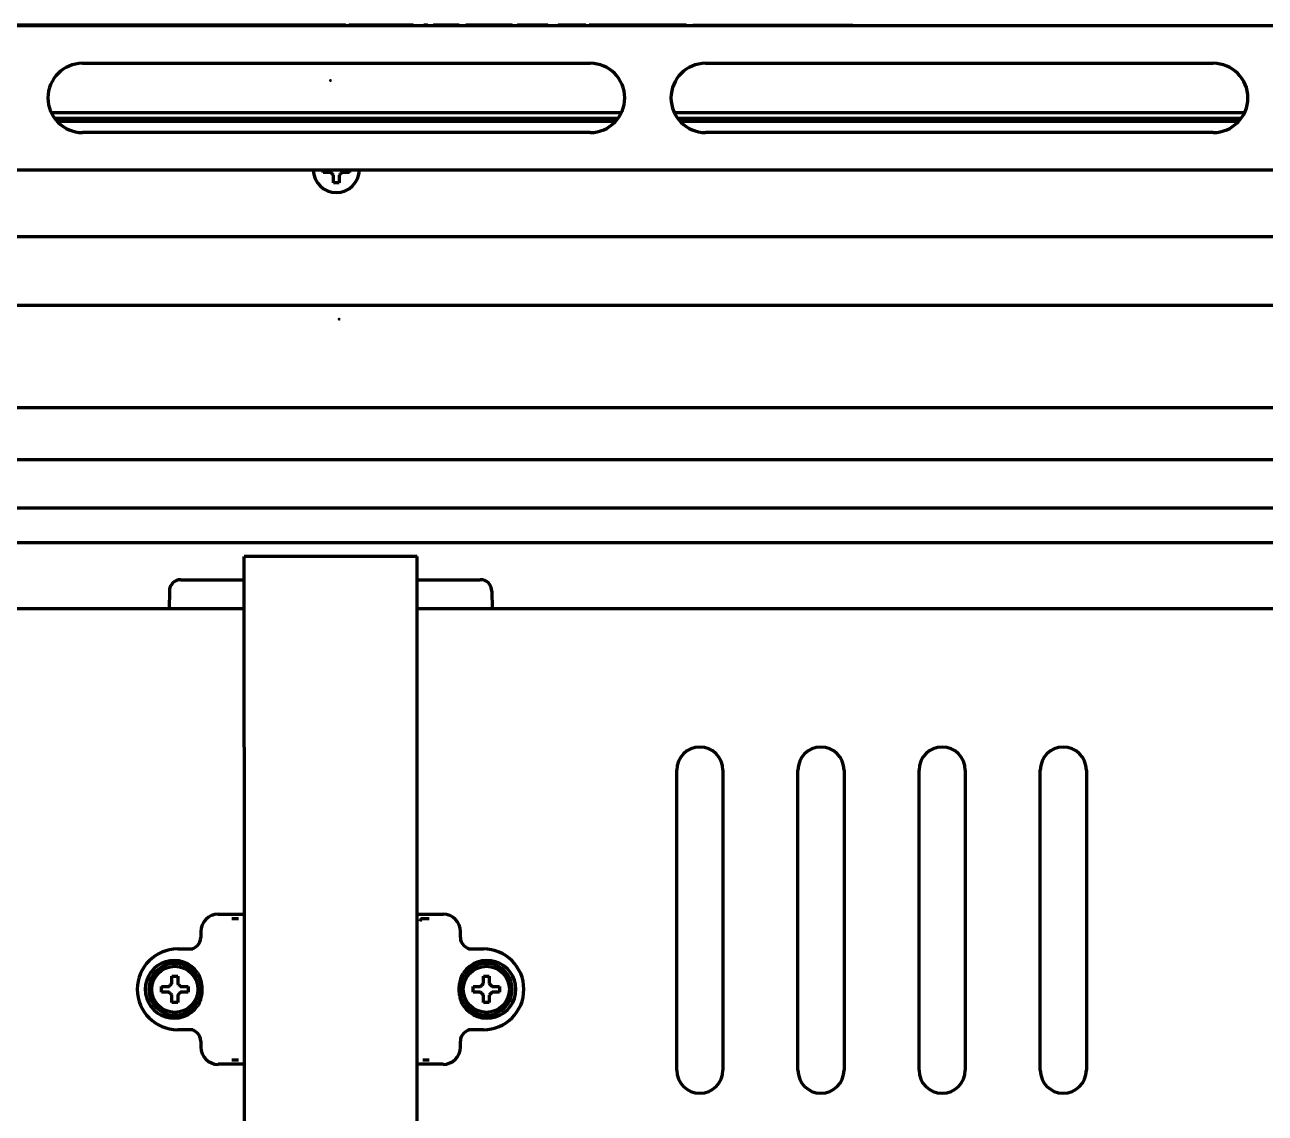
# Model space of a CAD drawing. Header units: inches. Extents: x -3022 to 7311, y 343 to 5680.
# Drawn here: x 3156.9 to 3371.9, y 5412.6 to 5601.3 of the extents above; entities that cross this region are included whole.
import ezdxf

# ---------------------------------------------------------------- set-up
doc = ezdxf.new("R2010")
doc.units = ezdxf.units.IN

msp = doc.modelspace()

# ---------------------------------------------------------------- linework, layer by layer
at = {"linetype": 'Continuous', "lineweight": 70}
for p, q in [((3483.92, 5601.1), (2937.92, 5601.1)), ((3173.47, 5601.27), (3173.47, 5601.1)), ((3173.83, 5601.1), (3173.83, 5601.27)), ((3176.92, 5601.27), (3176.92, 5601.1)), ((3193.76, 5601.1), (3193.76, 5601.27)), ((3205, 5601.1), (3205, 5601.27)), ((3208.06, 5601.27), (3208.06, 5601.1)), ((3210.92, 5601.1), (3210.92, 5601.1)), ((3213.11, 5601.1), (3213.11, 5601.2)), ((3215.47, 5601.1), (3215.47, 5601.2)), ((3219.73, 5601.1), (3219.73, 5601.2)), ((3221.57, 5601.1), (3221.57, 5601.2)), ((3224.05, 5601.1), (3224.05, 5601.2)), ((3224.26, 5601.1), (3224.26, 5601.2)), ((3225.18, 5601.27), (3225.18, 5601.1)), ((3229.13, 5601.1), (3229.13, 5601.27)), ((3229.55, 5601.27), (3229.55, 5601.1)), ((3232.18, 5601.1), (3232.18, 5601.2)), ((3232.37, 5601.1), (3232.37, 5601.27)), ((3233.35, 5601.1), (3233.35, 5601.2)), ((3236.04, 5601.1), (3236.04, 5601.2)), ((3241.39, 5601.1), (3241.39, 5601.27)), ((3242.08, 5601.1), (3242.08, 5601.2)), ((3242.29, 5601.1), (3242.29, 5601.2)), ((3247.57, 5601.1), (3247.57, 5601.27)), ((3247.71, 5601.1), (3247.71, 5601.27)), ((3249.36, 5601.27), (3249.36, 5601.1)), ((3249.95, 5601.1), (3249.95, 5601.2)), ((3250.7, 5601.1), (3250.7, 5601.2)), ((3250.75, 5601.1), (3250.75, 5601.2)), ((3251.39, 5601.1), (3251.39, 5601.2)), ((3251.47, 5601.2), (3251.47, 5601.1)), ((3252.06, 5601.1), (3252.06, 5601.2)), ((3253.06, 5601.1), (3253.06, 5601.2)), ((3253.49, 5601.1), (3253.49, 5601.2)), ((3253.5, 5601.1), (3253.5, 5601.2)), ((3254.15, 5601.2), (3254.07, 5601.2)), ((3254.07, 5601.1), (3254.07, 5601.2)), ((3254.15, 5601.1), (3254.15, 5601.2)), ((3267.47, 5601.1), (3267.47, 5601.27)), ((3269.76, 5601.27), (3269.76, 5601.1)), ((3271.57, 5601.1), (3271.57, 5601.2)), ((3275.85, 5601.1), (3275.85, 5601.27)), ((3278.62, 5601.1), (3278.62, 5601.27)), ((3300.37, 5601.1), (3300.37, 5601.27)), ((3166.92, 5594.6), (3254.92, 5594.6)), ((3274.92, 5594.6), (3362.92, 5594.6)), ((3161.47, 5586.1), (3260.37, 5586.1)), ((3269.46, 5586.1), (3368.37, 5586.1)), ((3162.05, 5585.1), (3259.79, 5585.1)), ((3162.45, 5584.6), (3259.39, 5584.6)), ((3270.04, 5585.1), (3367.79, 5585.1)), ((3270.44, 5584.6), (3367.39, 5584.6)), ((3254.92, 5582.6), (3166.92, 5582.6)), ((3362.92, 5582.6), (3274.92, 5582.6)), ((3483.92, 5576.1), (2937.92, 5576.1)), ((3208.62, 5575.7), (3208.62, 5576.1)), ((3213.22, 5576.1), (3213.22, 5575.7)), ((2958.79, 5564.6), (3463.05, 5564.6)), ((3491.2, 5552.6), (2930.64, 5552.6)), ((2904.15, 5534.95), (3517.68, 5534.95)), ((2892.63, 5525.95), (3529.2, 5525.95)), ((2879.36, 5517.55), (3540.48, 5517.55)), ((2881.43, 5511.55), (3538.41, 5511.55)), ((3194.92, 5476.1), (3194.92, 5509.1)), ((3224.92, 5509.1), (3194.92, 5509.1)), ((3224.92, 5476.1), (3224.92, 5509.1)), ((3183.97, 5505.1), (3188.97, 5505.1)), ((3188.97, 5505.1), (3194.92, 5505.1)), ((3224.92, 5505.1), (3230.87, 5505.1)), ((3230.87, 5505.1), (3235.87, 5505.1)), ((3181.97, 5503.13), (3181.92, 5500.1)), ((3237.87, 5503.13), (3237.92, 5500.1)), ((2881.43, 5500.1), (3194.92, 5500.1)), ((3224.91, 5500.1), (3538.41, 5500.1)), ((3194.92, 5476.1), (3194.92, 5325.1)), ((3224.92, 5325.1), (3224.92, 5476.1)), ((3269.92, 5420.1), (3269.92, 5472.1)), ((3277.92, 5472.1), (3277.92, 5420.1)), ((3290.92, 5420.1), (3290.92, 5472.1)), ((3298.92, 5472.1), (3298.92, 5420.1)), ((3311.92, 5420.1), (3311.92, 5472.1)), ((3319.92, 5472.1), (3319.92, 5420.1)), ((3332.92, 5420.1), (3332.92, 5472.1)), ((3340.92, 5472.1), (3340.92, 5420.1)), ((3190.43, 5447.1), (3194.92, 5447.1)), ((3192.82, 5446.36), (3193.95, 5446.36)), ((3224.92, 5447.1), (3229.41, 5447.1)), ((3225.89, 5446.36), (3227.02, 5446.36)), ((3187.42, 5444.11), (3187.42, 5443.1)), ((3232.42, 5443.1), (3232.42, 5444.11)), ((3183.42, 5441.1), (3186.03, 5441.1)), ((3233.8, 5441.1), (3236.42, 5441.1)), ((3180.62, 5434.1), (3180.62, 5434.6)), ((3180.62, 5433.6), (3180.62, 5434.1)), ((3185.22, 5434.6), (3185.22, 5434.1)), ((3185.22, 5434.1), (3185.22, 5433.6)), ((3234.62, 5434.1), (3234.62, 5434.6)), ((3234.62, 5433.6), (3234.62, 5434.1)), ((3239.22, 5434.6), (3239.22, 5434.1)), ((3239.22, 5434.1), (3239.22, 5433.6)), ((3186.03, 5427.1), (3183.42, 5427.1)), ((3236.42, 5427.1), (3233.8, 5427.1)), ((3187.42, 5425.1), (3187.42, 5424.09)), ((3232.42, 5424.09), (3232.42, 5425.1)), ((3194.92, 5421.1), (3190.43, 5421.1)), ((3193.95, 5421.84), (3192.82, 5421.84)), ((3229.41, 5421.1), (3224.92, 5421.1)), ((3227.02, 5421.84), (3225.89, 5421.84))]:
    msp.add_line(p, q, dxfattribs=at)
for centre, radius in [((3209.92, 5591.6), 0.0025), ((3211.42, 5550.25), 0.0025), ((3182.92, 5434.1), 4), ((3236.92, 5434.1), 4)]:
    msp.add_circle(centre, radius, dxfattribs=at)
for centre, radius, start, end in [((3166.92, 5588.6), 6, 90, 270), ((3254.92, 5588.6), 6, 270, 90), ((3274.92, 5588.6), 6, 90, 270), ((3362.92, 5588.6), 6, 270, 90), ((3210.92, 5576.2), 4, 181.4344, 358.5713), ((3183.97, 5503.1), 2, 90, 179), ((3235.87, 5503.1), 2, 1, 90), ((3273.92, 5472.1), 4, 0, 180), ((3294.92, 5472.1), 4, 0, 180), ((3315.92, 5472.1), 4, 0, 180), ((3336.92, 5472.1), 4, 0, 180), ((3183.42, 5434.1), 7, 90, 270), ((3236.42, 5434.1), 7, 270, 90), ((3182.79, 5434.1), 5, 34.3523, 325.6477), ((3182.92, 5434.1), 4.5, 34.3523, 325.6477), ((3237.05, 5434.1), 5, 214.3523, 145.6477), ((3236.92, 5434.1), 4.5, 214.3523, 145.6477), ((3273.92, 5420.1), 4, 180, 0), ((3294.92, 5420.1), 4, 180, 0), ((3315.92, 5420.1), 4, 180, 0), ((3336.92, 5420.1), 4, 180, 0)]:
    msp.add_arc(centre, radius, start, end, dxfattribs=at)
for centre, major_axis, ratio, start_param, end_param in [((3190.44, 5444.1), (2.89, -0.89), 0.993, 1.872734, 3.439565), ((3225.89, 5445.86), (0.248, 0.434), 0.9975, 0.520128, 2.088768), ((3229.4, 5444.1), (2.89, 0.89), 0.993, 5.985213, 7.552044), ((3185.41, 5443.1), (2.01, 0), 0.993605, 4.712389, 6.283185), ((3234.43, 5443.1), (2.01, 0), 0.993605, 3.141593, 4.712389), ((3185.41, 5425.1), (-2.01, 0), 0.993605, 3.141593, 4.712389), ((3234.43, 5425.1), (-2.01, 0), 0.993605, 4.712389, 6.283185), ((3190.44, 5424.1), (-2.89, -0.89), 0.993, 5.985213, 7.552044), ((3229.4, 5424.1), (-2.89, 0.89), 0.993, 1.872734, 3.439565)]:
    msp.add_ellipse(centre, major_axis=major_axis, ratio=ratio, start_param=start_param, end_param=end_param, dxfattribs=at)
for points, weights, degree, knots in [([(3212.5, 5601.2), (3212.42, 5601.2), (3212.34, 5601.2), (3211.39, 5601.2), (3210.52, 5601.2), (3208.57, 5601.2), (3207.48, 5601.2), (3205.35, 5601.2), (3204.31, 5601.2), (3202.05, 5601.2), (3200.82, 5601.2), (3197.88, 5601.2), (3196.15, 5601.2), (3193.08, 5601.2), (3191.72, 5601.2), (3189.49, 5601.2), (3188.62, 5601.2), (3187.07, 5601.2), (3186.39, 5601.2), (3185.02, 5601.2), (3184.33, 5601.2), (3182.81, 5601.2), (3181.97, 5601.2), (3180.31, 5601.2), (3179.5, 5601.2), (3177.91, 5601.2), (3177.13, 5601.2), (3175.61, 5601.2), (3174.88, 5601.2), (3173.76, 5601.2), (3173.38, 5601.2), (3172.54, 5601.2), (3172.08, 5601.2), (3171.15, 5601.2), (3170.7, 5601.2), (3169.88, 5601.2), (3169.53, 5601.2), (3168.18, 5601.2), (3167.21, 5601.2), (3166.26, 5601.2), (3165.33, 5601.2), (3164.43, 5601.2), (3163.56, 5601.2), (3162.67, 5601.2), (3161.82, 5601.2), (3160.16, 5601.2), (3159.35, 5601.2), (3158.15, 5601.2), (3157.73, 5601.2), (3156.95, 5601.2), (3156.58, 5601.2), (3155.88, 5601.2), (3155.54, 5601.2), (3154.84, 5601.2), (3154.49, 5601.2), (3153.95, 5601.2), (3153.75, 5601.2), (3153.3, 5601.2), (3153.04, 5601.2), (3152.51, 5601.2), (3152.23, 5601.2), (3151.95, 5601.2), (3151.95, 5601.2), (3151.94, 5601.2), (3151.94, 5601.2)], [0.500012683888, 0.500017460794, 0.500022846835, 0.49999224639, 0.49999224639, 0.499982937989, 0.499982937989, 0.499973806451, 0.499973806451, 0.499996723387, 0.499996723387, 0.500024715037, 0.500024715037, 0.500027453769, 0.500027453769, 0.500010452456, 0.500010452456, 0.499988344513, 0.499988344513, 0.499984734416, 0.499984734416, 0.499859741035, 0.499859741035, 0.499772165641, 0.499772165641, 0.499731419008, 0.499731419008, 0.499559423038, 0.499559423038, 0.499666780446, 0.499666780446, 0.499918789299, 0.499918789299, 0.499918892039, 0.499918892039, 0.499564850303, 0.499564850303, 0.498972995834, 0.498972995834, 0.500028842012, 0.498832867725, 0.498832867725, 0.500028842012, 0.498906283356, 0.498906283356, 0.499287120527, 0.499287120527, 0.499893163609, 0.499893163609, 0.499822434289, 0.499822434289, 0.499836242554, 0.499836242554, 0.499934379805, 0.499934379805, 0.499935455777, 0.499935455777, 0.500016243918, 0.500016243918, 0.500028611503, 0.500028611503, 0.500028842012, 0.476288732985, 0.461322605287, 0.455130458919], 3, [0, 0, 0, 0, 0.003724, 0.003724, 0.043414, 0.043414, 0.094358, 0.094358, 0.143779, 0.143779, 0.20314, 0.20314, 0.287732, 0.287732, 0.354483, 0.354483, 0.39688, 0.39688, 0.429603, 0.429603, 0.461861, 0.461861, 0.500679, 0.500679, 0.536869, 0.536869, 0.570482, 0.570482, 0.601606, 0.601606, 0.617284, 0.617284, 0.636444, 0.636444, 0.655357, 0.655357, 0.670161, 0.670161, 0.711388, 0.711388, 0.711388, 0.751677, 0.751677, 0.751677, 0.792976, 0.792976, 0.837152, 0.837152, 0.862107, 0.862107, 0.885367, 0.885367, 0.909267, 0.909267, 0.936188, 0.936188, 0.952222, 0.952222, 0.974866, 0.974866, 0.999484, 0.999484, 0.999484, 1, 1, 1, 1]), ([(3219.73, 5601.2), (3219.43, 5601.2), (3219.12, 5601.2), (3218.81, 5601.2), (3218.31, 5601.2), (3218.11, 5601.2), (3217.91, 5601.2), (3217.65, 5601.2), (3217.58, 5601.2), (3217.51, 5601.2), (3217.44, 5601.2), (3217.41, 5601.2), (3217.37, 5601.2), (3217.34, 5601.2), (3217.31, 5601.2), (3217.28, 5601.2), (3217.26, 5601.2), (3217.25, 5601.2), (3217.24, 5601.2), (3217.23, 5601.2), (3217.23, 5601.2), (3217.22, 5601.2), (3217.18, 5601.2), (3217.15, 5601.2), (3217.12, 5601.2), (3217.05, 5601.2), (3217.01, 5601.2), (3216.98, 5601.2), (3216.9, 5601.2), (3216.86, 5601.2), (3216.82, 5601.2), (3216.74, 5601.2), (3216.69, 5601.2), (3216.65, 5601.2), (3216.55, 5601.2), (3216.51, 5601.2), (3216.46, 5601.2), (3216.37, 5601.2), (3216.33, 5601.2), (3216.28, 5601.2), (3216.21, 5601.2), (3216.18, 5601.2), (3216.15, 5601.2), (3216.07, 5601.2), (3216.03, 5601.2), (3215.98, 5601.2), (3215.92, 5601.2), (3215.91, 5601.2), (3215.9, 5601.2), (3215.87, 5601.2), (3215.86, 5601.2), (3215.85, 5601.2), (3215.82, 5601.2), (3215.81, 5601.2), (3215.8, 5601.2), (3215.75, 5601.2), (3215.71, 5601.2), (3215.67, 5601.2), (3215.59, 5601.2), (3215.55, 5601.2), (3215.51, 5601.2), (3215.47, 5601.2)], [0.500060786338, 0.500060786338, 0.500060786338, 0.500060786338, 0.500058191394, 0.500057326413, 0.500058191394, 0.499448332664, 0.499244181439, 0.499448332664, 0.500060786338, 0.491866621399, 0.489135233086, 0.491866621399, 0.500060786338, 0.485912479585, 0.481196377334, 0.485912479585, 0.500060786338, 0.500057197407, 0.500056001097, 0.500057197407, 0.500060782553, 0.500060781291, 0.500060782553, 0.500060772392, 0.500060767743, 0.500060772392, 0.500060779609, 0.500060777366, 0.500060779609, 0.500060302152, 0.500060140756, 0.500060302152, 0.500060425044, 0.500060304613, 0.500060425044, 0.500060419926, 0.500060297788, 0.500060419926, 0.50005768344, 0.50005664914, 0.50005768344, 0.499959519625, 0.499925764054, 0.499959519625, 0.500060786338, 0.485165314443, 0.500060786338, 0.500060786338, 0.485165314443, 0.500060786338, 0.499498750376, 0.499311405055, 0.499498750376, 0.500060691714, 0.500060660173, 0.500060691714, 0.500060786338, 0.500060786338, 0.500060786338, 0.500060786338], 4, [0, 0, 0, 0, 0, 0.089216, 0.089216, 0.089216, 0.147147, 0.147147, 0.147147, 0.167108, 0.167108, 0.167108, 0.167108, 0.177525, 0.177525, 0.177525, 0.177525, 0.186789, 0.186789, 0.186789, 0.186789, 0.196501, 0.196501, 0.196501, 0.235462, 0.235462, 0.235462, 0.281425, 0.281425, 0.281425, 0.333342, 0.333342, 0.333342, 0.389573, 0.389573, 0.389573, 0.448616, 0.448616, 0.448616, 0.502141, 0.502141, 0.502141, 0.539112, 0.539112, 0.539112, 0.58841, 0.58841, 0.58841, 0.592024, 0.592024, 0.592024, 0.595638, 0.595638, 0.595638, 0.625916, 0.625916, 0.625916, 0.815665, 0.815665, 0.815665, 1, 1, 1, 1, 1]), ([(3224.26, 5601.2), (3224.26, 5601.2), (3224.26, 5601.2), (3224.25, 5601.2), (3224.23, 5601.2), (3224.21, 5601.2), (3224.2, 5601.2), (3224.17, 5601.2), (3224.15, 5601.2), (3224.13, 5601.2), (3224.1, 5601.2), (3224.09, 5601.2), (3224.08, 5601.2), (3224.06, 5601.2), (3224.06, 5601.2), (3224.05, 5601.2), (3224.05, 5601.2), (3224.05, 5601.2), (3224.05, 5601.2), (3224.05, 5601.2), (3224.05, 5601.2)], [0.500060786338, 0.500060786338, 0.500060786338, 0.500060786338, 0.500055877945, 0.500054241814, 0.500055877945, 0.500059979791, 0.500059710942, 0.500059979791, 0.500060139876, 0.500059924388, 0.500060139876, 0.500044676411, 0.500039306435, 0.500044676411, 0.500060786338, 0.500060786338, 0.500060786338, 0.500060786338, 0.500060786338], 4, [0, 0, 0, 0, 0, 0.046603, 0.046603, 0.046603, 0.225989, 0.225989, 0.225989, 0.470421, 0.470421, 0.470421, 0.707753, 0.707753, 0.707753, 0.840889, 0.840889, 0.840889, 0.840889, 1, 1, 1, 1, 1]), ([(3226.72, 5601.2), (3226.64, 5601.2), (3226.56, 5601.2), (3226.4, 5601.2), (3226.33, 5601.2), (3226.26, 5601.2), (3226.22, 5601.2), (3226.18, 5601.2), (3226.14, 5601.2), (3226.13, 5601.2), (3226.12, 5601.2), (3226.11, 5601.2)], [0.500895871534, 0.500890967752, 0.500896481828, 0.50041490854, 0.50041490854, 0.500912413762, 0.498017916938, 0.498017916938, 0.500912413762, 0.400338643883, 0.37628707483, 0.428757706601], 3, [0, 0, 0, 0, 0.400871, 0.400871, 0.758544, 0.758544, 0.758544, 0.943443, 0.943443, 0.943443, 1, 1, 1, 1]), ([(3229.72, 5601.2), (3229.72, 5601.2), (3229.71, 5601.2), (3229.7, 5601.2), (3229.67, 5601.2), (3229.62, 5601.2), (3229.58, 5601.2), (3229.33, 5601.2), (3229.08, 5601.2), (3228.59, 5601.2), (3228.35, 5601.2), (3228.11, 5601.2), (3228.03, 5601.2), (3227.96, 5601.2), (3227.9, 5601.2), (3227.86, 5601.2), (3227.83, 5601.2), (3227.8, 5601.2), (3227.78, 5601.2), (3227.77, 5601.2), (3227.76, 5601.2), (3227.76, 5601.2), (3227.76, 5601.2), (3227.76, 5601.2)], [0.497195951949, 0.47318164847, 0.474420469074, 0.500912413762, 0.450554823373, 0.450554823373, 0.500912413762, 0.500901480615, 0.500901480615, 0.50088011775, 0.50088011775, 0.500912413762, 0.491966238132, 0.491966238132, 0.500912413762, 0.495108984242, 0.495108984242, 0.500912413762, 0.497130778597, 0.497130778597, 0.500912413762, 0.500292008909, 0.49976778742, 0.499339749296], 3, [0, 0, 0, 0, 0.018136, 0.018136, 0.018136, 0.076702, 0.076702, 0.076702, 0.406767, 0.406767, 0.723791, 0.723791, 0.723791, 0.828107, 0.828107, 0.828107, 0.905421, 0.905421, 0.905421, 0.987689, 0.987689, 0.987689, 1, 1, 1, 1]), ([(3232.18, 5601.2), (3231.74, 5601.2), (3231.3, 5601.2), (3230.63, 5601.2), (3230.39, 5601.2), (3230.03, 5601.2), (3229.91, 5601.2), (3229.73, 5601.2), (3229.67, 5601.2), (3229.61, 5601.2), (3229.57, 5601.2), (3229.55, 5601.2), (3229.55, 5601.2)], [0.500912413762, 0.500912413762, 0.500912413762, 0.500906366748, 0.500906366748, 0.500623974233, 0.500623974233, 0.499699043808, 0.499699043808, 0.500912413762, 0.432408852726, 0.43230212898, 0.500592242527], 3, [0, 0, 0, 0, 0.493167, 0.493167, 0.762912, 0.762912, 0.895245, 0.895245, 0.968394, 0.968394, 0.968394, 1, 1, 1, 1]), ([(3241.39, 5601.2), (3241.39, 5601.2), (3241.38, 5601.2), (3241.35, 5601.2), (3241.32, 5601.2), (3241.26, 5601.2), (3241.17, 5601.2), (3241.09, 5601.2), (3240.98, 5601.2), (3240.84, 5601.2), (3240.72, 5601.2), (3240.56, 5601.2), (3240.38, 5601.2), (3240.26, 5601.2), (3240.12, 5601.2), (3239.97, 5601.2), (3239.84, 5601.2), (3239.7, 5601.2), (3239.56, 5601.2), (3239.4, 5601.2), (3239.24, 5601.2), (3239.08, 5601.2), (3238.87, 5601.2), (3238.65, 5601.2), (3238.24, 5601.2), (3238.05, 5601.2), (3237.68, 5601.2), (3237.51, 5601.2), (3237.35, 5601.2), (3237.2, 5601.2), (3237.05, 5601.2), (3236.9, 5601.2), (3236.76, 5601.2), (3236.62, 5601.2), (3236.46, 5601.2), (3236.43, 5601.2), (3236.37, 5601.2), (3236.34, 5601.2), (3236.28, 5601.2), (3236.26, 5601.2), (3236.24, 5601.2), (3236.23, 5601.2), (3236.22, 5601.2), (3236.21, 5601.2), (3236.19, 5601.2), (3236.19, 5601.2), (3236.19, 5601.2), (3236.18, 5601.2), (3236.17, 5601.2), (3236.16, 5601.2), (3236.16, 5601.2), (3236.16, 5601.2), (3236.16, 5601.2), (3236.15, 5601.2), (3236.15, 5601.2), (3236.15, 5601.2), (3236.14, 5601.2), (3236.13, 5601.2), (3236.13, 5601.2), (3236.11, 5601.2), (3236.11, 5601.2), (3236.08, 5601.2), (3236.06, 5601.2), (3236.04, 5601.2)], [0.501942265339, 0.501671788155, 0.501963917495, 0.502818653362, 0.501151836924, 0.501151836924, 0.502818653362, 0.500934551997, 0.500934551997, 0.502818653362, 0.500037899344, 0.500037899344, 0.502818653362, 0.501673473495, 0.501673473495, 0.502818653362, 0.499788995854, 0.499788995854, 0.502818653362, 0.500315765195, 0.500315765195, 0.502818653362, 0.502279529205, 0.502279529205, 0.502341733654, 0.502341733654, 0.501743673671, 0.501743673671, 0.502818653362, 0.501534361076, 0.501534361076, 0.502818653362, 0.501613172838, 0.501613172838, 0.502757795851, 0.502757795851, 0.502707417546, 0.502707417546, 0.50275304433, 0.50275304433, 0.502818653362, 0.492825679417, 0.492825679417, 0.502818653362, 0.415942101372, 0.415942101372, 0.502818653362, 0.502798358872, 0.502798358872, 0.502724825409, 0.502724825409, 0.502784649204, 0.502784649204, 0.502797629497, 0.502797629497, 0.502815933998, 0.502815933998, 0.502815977034, 0.502815977034, 0.502814890851, 0.502814890851, 0.502818653362, 0.502818653362, 0.502818653362], 3, [0, 0, 0, 0, 0.057086, 0.057086, 0.057086, 0.140028, 0.140028, 0.140028, 0.218041, 0.218041, 0.218041, 0.290801, 0.290801, 0.290801, 0.343304, 0.343304, 0.343304, 0.387693, 0.387693, 0.387693, 0.434651, 0.434651, 0.434651, 0.495452, 0.495452, 0.551242, 0.551242, 0.599847, 0.599847, 0.599847, 0.644971, 0.644971, 0.644971, 0.690461, 0.690461, 0.700985, 0.700985, 0.710499, 0.710499, 0.718365, 0.718365, 0.718365, 0.721328, 0.721328, 0.721328, 0.723844, 0.723844, 0.723844, 0.737357, 0.737357, 0.753709, 0.753709, 0.773103, 0.773103, 0.798524, 0.798524, 0.834706, 0.834706, 0.874361, 0.874361, 0.911823, 0.911823, 1, 1, 1, 1]), ([(3247.57, 5601.2), (3247.57, 5601.2), (3247.57, 5601.2), (3247.56, 5601.2), (3247.54, 5601.2), (3247.44, 5601.2), (3247.28, 5601.2), (3247.09, 5601.2), (3246.85, 5601.2), (3246.58, 5601.2), (3246.26, 5601.2), (3245.92, 5601.2), (3245.56, 5601.2), (3245.38, 5601.2), (3245.2, 5601.2), (3244.77, 5601.2), (3244.52, 5601.2), (3244, 5601.2), (3243.74, 5601.2), (3243.25, 5601.2), (3243.02, 5601.2), (3242.63, 5601.2), (3242.46, 5601.2), (3242.29, 5601.2)], [0.495649990332, 0.496831367567, 0.49829181991, 0.500031347362, 0.488022255652, 0.488022255652, 0.500031347362, 0.491459140961, 0.491459140961, 0.500031347362, 0.496327264528, 0.496327264528, 0.500031347362, 0.498848174573, 0.498848174573, 0.499852536358, 0.499852536358, 0.499851027035, 0.499851027035, 0.499612013255, 0.499612013255, 0.500031347362, 0.500031347362, 0.500031347362], 3, [0, 0, 0, 0, 0.022917, 0.022917, 0.022917, 0.16012, 0.16012, 0.16012, 0.310735, 0.310735, 0.310735, 0.482076, 0.482076, 0.482076, 0.56765, 0.56765, 0.685891, 0.685891, 0.810485, 0.810485, 0.918567, 0.918567, 1, 1, 1, 1]), ([(3249.95, 5601.2), (3249.88, 5601.2), (3249.8, 5601.2), (3249.68, 5601.2), (3249.62, 5601.2), (3249.56, 5601.2), (3249.53, 5601.2), (3249.5, 5601.2), (3249.46, 5601.2), (3249.44, 5601.2), (3249.42, 5601.2), (3249.41, 5601.2), (3249.39, 5601.2), (3249.38, 5601.2), (3249.37, 5601.2), (3249.37, 5601.2), (3249.36, 5601.2), (3249.36, 5601.2)], [0.500219493152, 0.500219493152, 0.500219493152, 0.49996355529, 0.49996355529, 0.500219493152, 0.495370353596, 0.495370353596, 0.500219493152, 0.485553841997, 0.485553841997, 0.500219493152, 0.492383277843, 0.492383277843, 0.500219493152, 0.496657560125, 0.494721644184, 0.494411745329], 3, [0, 0, 0, 0, 0.297347, 0.297347, 0.530031, 0.530031, 0.530031, 0.667112, 0.667112, 0.667112, 0.765336, 0.765336, 0.765336, 0.87206, 0.87206, 0.87206, 1, 1, 1, 1]), ([(3251.39, 5601.2), (3251.39, 5601.2), (3251.38, 5601.2), (3251.38, 5601.2), (3251.38, 5601.2), (3251.37, 5601.2), (3251.35, 5601.2), (3251.32, 5601.2), (3251.3, 5601.2), (3251.27, 5601.2), (3251.2, 5601.2), (3251.14, 5601.2), (3250.96, 5601.2), (3250.86, 5601.2), (3250.75, 5601.2)], [0.500151228861, 0.4999289487, 0.499951703463, 0.500219493152, 0.47562565834, 0.47562565834, 0.500219493152, 0.479696140891, 0.479696140891, 0.500219493152, 0.500030182143, 0.500030182143, 0.500219493152, 0.500219493152, 0.500219493152], 3, [0, 0, 0, 0, 0.211241, 0.211241, 0.211241, 0.308706, 0.308706, 0.308706, 0.40485, 0.40485, 0.40485, 0.634555, 0.634555, 1, 1, 1, 1]), ([(3252.06, 5601.2), (3251.97, 5601.2), (3251.87, 5601.2), (3251.73, 5601.2), (3251.69, 5601.2), (3251.62, 5601.2), (3251.59, 5601.2), (3251.54, 5601.2), (3251.51, 5601.2), (3251.49, 5601.2), (3251.48, 5601.2), (3251.47, 5601.2), (3251.47, 5601.2)], [0.500006319012, 0.500006319012, 0.500006319012, 0.499675873131, 0.499675873131, 0.499157159944, 0.499157159944, 0.498919649512, 0.498919649512, 0.500006319012, 0.443892118509, 0.443892118509, 0.500006319012], 3, [0, 0, 0, 0, 0.484473, 0.484473, 0.670336, 0.670336, 0.828748, 0.828748, 0.946908, 0.946908, 0.946908, 1, 1, 1, 1]), ([(3253.06, 5601.2), (3252.96, 5601.2), (3252.86, 5601.2), (3252.69, 5601.2), (3252.63, 5601.2), (3252.56, 5601.2), (3252.53, 5601.2), (3252.49, 5601.2), (3252.47, 5601.2), (3252.44, 5601.2), (3252.42, 5601.2), (3252.41, 5601.2), (3252.38, 5601.2), (3252.35, 5601.2), (3252.29, 5601.2), (3252.27, 5601.2), (3252.24, 5601.2), (3252.23, 5601.2), (3252.22, 5601.2), (3252.2, 5601.2), (3252.19, 5601.2), (3252.17, 5601.2), (3252.16, 5601.2), (3252.14, 5601.2), (3252.13, 5601.2), (3252.13, 5601.2), (3252.12, 5601.2), (3252.11, 5601.2), (3252.1, 5601.2), (3252.09, 5601.2), (3252.08, 5601.2), (3252.07, 5601.2), (3252.07, 5601.2), (3252.07, 5601.2), (3252.07, 5601.2), (3252.07, 5601.2), (3252.06, 5601.2)], [0.500006319012, 0.500006319012, 0.500006319012, 0.49885580665, 0.49885580665, 0.500006319012, 0.47962742669, 0.47962742669, 0.500006319012, 0.494308566103, 0.494308566103, 0.500006319012, 0.49997272308, 0.49997272308, 0.499990689205, 0.499990689205, 0.500006319012, 0.497892451302, 0.497892451302, 0.500006319012, 0.361447509705, 0.361447509705, 0.500006319012, 0.489055799964, 0.489055799964, 0.500006319012, 0.499318282348, 0.499318282348, 0.499923965996, 0.499923965996, 0.499925793002, 0.499925793002, 0.4999014329, 0.4999014329, 0.500006319012, 0.500006319012, 0.500006319012], 3, [0, 0, 0, 0, 0.132664, 0.132664, 0.216155, 0.216155, 0.216155, 0.265064, 0.265064, 0.265064, 0.325668, 0.325668, 0.325668, 0.48784, 0.48784, 0.620542, 0.620542, 0.620542, 0.672331, 0.672331, 0.672331, 0.687314, 0.687314, 0.687314, 0.708408, 0.708408, 0.708408, 0.740155, 0.740155, 0.78596, 0.78596, 0.836617, 0.836617, 0.88508, 0.88508, 1, 1, 1, 1]), ([(3271.57, 5601.2), (3271.52, 5601.2), (3271.46, 5601.2), (3271.14, 5601.2), (3270.87, 5601.2), (3269.87, 5601.2), (3269.14, 5601.2), (3267.66, 5601.2), (3266.91, 5601.2), (3265.6, 5601.2), (3265.04, 5601.2), (3262.69, 5601.2), (3260.89, 5601.2), (3257.64, 5601.2), (3256.19, 5601.2), (3254.74, 5601.2)], [0.500028842012, 0.500028842012, 0.500028842012, 0.49990993454, 0.49990993454, 0.500028206926, 0.500028206926, 0.500027327896, 0.500027327896, 0.500020306907, 0.500020306907, 0.49996674968, 0.49996674968, 0.499967553176, 0.499957063371, 0.499997372597], 3, [0, 0, 0, 0, 0.010214, 0.010214, 0.057996, 0.057996, 0.189429, 0.189429, 0.323443, 0.323443, 0.423158, 0.423158, 0.742745, 0.742745, 1, 1, 1, 1]), ([(3272.72, 5601.2), (3274.88, 5601.2), (3277.01, 5601.2), (3279.12, 5601.2), (3283.36, 5601.2), (3287.33, 5601.2), (3291.32, 5601.2), (3291.68, 5601.2), (3292.53, 5601.2), (3293.02, 5601.2), (3294, 5601.2), (3294.48, 5601.2), (3295.24, 5601.2), (3295.52, 5601.2), (3296.5, 5601.2), (3297.15, 5601.2), (3298.29, 5601.2), (3298.76, 5601.2), (3299.15, 5601.2), (3299.51, 5601.2), (3299.8, 5601.2), (3300, 5601.2), (3300.2, 5601.2), (3300.33, 5601.2), (3300.37, 5601.2), (3300.37, 5601.2), (3300.37, 5601.2)], [0.499351806002, 0.499413630186, 0.49963092158, 0.500003680185, 0.497471929658, 0.497471929658, 0.499762034183, 0.499762034183, 0.499975946134, 0.499975946134, 0.499977921886, 0.499977921886, 0.499631917112, 0.499631917112, 0.49944898704, 0.49944898704, 0.498931840545, 0.498931840545, 0.500003680185, 0.498759302358, 0.498759302358, 0.500003680185, 0.498753551362, 0.498753551362, 0.499684779971, 0.499427650184, 0.499232290823], 3, [0, 0, 0, 0, 0.169428, 0.169428, 0.169428, 0.511478, 0.511478, 0.54656, 0.54656, 0.597621, 0.597621, 0.648101, 0.648101, 0.679648, 0.679648, 0.764613, 0.764613, 0.840831, 0.840831, 0.840831, 0.912593, 0.912593, 0.912593, 0.98448, 0.98448, 1, 1, 1, 1])]:
    msp.add_rational_spline(points, weights, degree=degree, knots=knots, dxfattribs=at)
for points, degree, knots in [([(3215.47, 5601.2), (3215.17, 5601.2), (3214.88, 5601.2), (3214.59, 5601.2), (3214, 5601.2), (3213.7, 5601.2), (3213.41, 5601.2), (3213.11, 5601.2)], 4, [0, 0, 0, 0, 0, 0.5, 0.5, 0.5, 1, 1, 1, 1, 1]), ([(3221.57, 5601.2), (3221.37, 5601.2), (3221.16, 5601.2), (3220.96, 5601.2), (3220.5, 5601.2), (3220.24, 5601.2), (3219.99, 5601.2), (3219.73, 5601.2)], 4, [0, 0, 0, 0, 0, 0.445686, 0.445686, 0.445686, 1, 1, 1, 1, 1]), ([(3224.05, 5601.2), (3223.74, 5601.2), (3223.43, 5601.2), (3223.12, 5601.2), (3222.5, 5601.2), (3222.19, 5601.2), (3221.88, 5601.2), (3221.57, 5601.2)], 4, [0, 0, 0, 0, 0, 0.5, 0.5, 0.5, 1, 1, 1, 1, 1]), ([(3236.04, 5601.2), (3235.6, 5601.2), (3235.15, 5601.2), (3234.25, 5601.2), (3233.8, 5601.2), (3233.35, 5601.2)], 3, [0, 0, 0, 0, 0.5, 0.5, 1, 1, 1, 1]), ([(3250.7, 5601.2), (3250.58, 5601.2), (3250.45, 5601.2), (3250.2, 5601.2), (3250.07, 5601.2), (3249.95, 5601.2)], 3, [0, 0, 0, 0, 0.5, 0.5, 1, 1, 1, 1]), ([(3250.75, 5601.2), (3250.75, 5601.2), (3250.74, 5601.2), (3250.72, 5601.2), (3250.71, 5601.2), (3250.7, 5601.2)], 3, [0, 0, 0, 0, 0.5, 0.5, 1, 1, 1, 1]), ([(3253.49, 5601.2), (3253.42, 5601.2), (3253.35, 5601.2), (3253.21, 5601.2), (3253.13, 5601.2), (3253.06, 5601.2)], 3, [0, 0, 0, 0, 0.5, 0.5, 1, 1, 1, 1]), ([(3253.5, 5601.2), (3253.5, 5601.2), (3253.5, 5601.2), (3253.49, 5601.2), (3253.49, 5601.2), (3253.49, 5601.2)], 3, [0, 0, 0, 0, 0.5, 0.5, 1, 1, 1, 1]), ([(3254.07, 5601.2), (3253.98, 5601.2), (3253.88, 5601.2), (3253.69, 5601.2), (3253.6, 5601.2), (3253.5, 5601.2)], 3, [0, 0, 0, 0, 0.5, 0.5, 1, 1, 1, 1]), ([(3210.42, 5573.9), (3210.42, 5574.1), (3210.42, 5574.31), (3210.42, 5574.64), (3210.42, 5574.75), (3210.42, 5574.97), (3210.42, 5575.08), (3210.42, 5575.2)], 3, [0, 0, 0, 0, 0.5, 0.5, 0.75, 0.75, 1, 1, 1, 1]), ([(3213.22, 5575.7), (3213.02, 5575.7), (3212.81, 5575.7), (3212.48, 5575.7), (3212.37, 5575.7), (3212.15, 5575.7), (3212.03, 5575.7), (3211.92, 5575.7)], 3, [0, 0, 0, 0, 0.5, 0.5, 0.75, 0.75, 1, 1, 1, 1]), ([(3183.42, 5436.4), (3183.42, 5436.2), (3183.42, 5435.99), (3183.42, 5435.66), (3183.42, 5435.55), (3183.42, 5435.33), (3183.42, 5435.21), (3183.42, 5435.1)], 3, [0, 0, 0, 0, 0.5, 0.5, 0.75, 0.75, 1, 1, 1, 1]), ([(3186.63, 5431.56), (3186.7, 5431.65), (3186.76, 5431.75), (3186.87, 5431.94), (3186.92, 5432.04), (3187.02, 5432.24), (3187.06, 5432.34), (3187.12, 5432.5), (3187.14, 5432.55), (3187.18, 5432.66), (3187.22, 5432.76), (3187.25, 5432.87), (3187.28, 5432.98), (3187.29, 5433.03), (3187.33, 5433.2), (3187.35, 5433.31), (3187.38, 5433.53), (3187.4, 5433.65), (3187.41, 5433.87), (3187.42, 5433.99), (3187.42, 5434.16), (3187.42, 5434.22), (3187.41, 5434.33), (3187.41, 5434.39), (3187.4, 5434.56), (3187.38, 5434.67), (3187.35, 5434.89), (3187.33, 5435), (3187.29, 5435.17), (3187.28, 5435.22), (3187.25, 5435.33), (3187.23, 5435.39), (3187.18, 5435.55), (3187.14, 5435.65), (3187.06, 5435.86), (3187.02, 5435.96), (3186.92, 5436.16), (3186.87, 5436.26), (3186.76, 5436.45), (3186.7, 5436.54), (3186.63, 5436.64)], 3, [0, 0, 0, 0, 0.0625, 0.0625, 0.125, 0.125, 0.1875, 0.1875, 0.21875, 0.21875, 0.25, 0.28125, 0.28125, 0.3125, 0.3125, 0.375, 0.375, 0.4375, 0.4375, 0.5, 0.5, 0.53125, 0.53125, 0.5625, 0.5625, 0.625, 0.625, 0.6875, 0.6875, 0.71875, 0.71875, 0.75, 0.75, 0.8125, 0.8125, 0.875, 0.875, 0.9375, 0.9375, 1, 1, 1, 1]), ([(3186.92, 5436.92), (3186.98, 5436.81), (3187.03, 5436.7), (3187.13, 5436.48), (3187.18, 5436.37), (3187.31, 5436.03), (3187.38, 5435.8), (3187.45, 5435.5), (3187.47, 5435.44), (3187.49, 5435.32), (3187.5, 5435.26), (3187.54, 5435.08), (3187.56, 5434.96), (3187.58, 5434.72), (3187.6, 5434.59), (3187.61, 5434.35), (3187.61, 5434.22), (3187.61, 5433.98), (3187.61, 5433.85), (3187.6, 5433.61), (3187.59, 5433.48), (3187.56, 5433.24), (3187.54, 5433.12), (3187.51, 5432.94), (3187.49, 5432.88), (3187.47, 5432.76), (3187.44, 5432.64), (3187.41, 5432.52), (3187.38, 5432.4), (3187.36, 5432.34), (3187.31, 5432.17), (3187.27, 5432.05), (3187.18, 5431.83), (3187.13, 5431.72), (3187.03, 5431.49), (3186.98, 5431.38), (3186.92, 5431.28)], 3, [0, 0, 0, 0, 0.0625, 0.0625, 0.125, 0.125, 0.25, 0.25, 0.28125, 0.28125, 0.3125, 0.3125, 0.375, 0.375, 0.4375, 0.4375, 0.5, 0.5, 0.5625, 0.5625, 0.625, 0.625, 0.6875, 0.6875, 0.71875, 0.71875, 0.75, 0.78125, 0.78125, 0.8125, 0.8125, 0.875, 0.875, 0.9375, 0.9375, 1, 1, 1, 1]), ([(3232.92, 5431.28), (3232.86, 5431.38), (3232.81, 5431.49), (3232.7, 5431.71), (3232.66, 5431.83), (3232.53, 5432.17), (3232.46, 5432.4), (3232.38, 5432.69), (3232.37, 5432.75), (3232.34, 5432.87), (3232.33, 5432.93), (3232.3, 5433.11), (3232.28, 5433.24), (3232.25, 5433.48), (3232.24, 5433.6), (3232.23, 5433.85), (3232.22, 5433.97), (3232.22, 5434.22), (3232.23, 5434.34), (3232.24, 5434.59), (3232.25, 5434.71), (3232.28, 5434.95), (3232.3, 5435.08), (3232.33, 5435.26), (3232.34, 5435.32), (3232.37, 5435.44), (3232.39, 5435.56), (3232.43, 5435.68), (3232.46, 5435.79), (3232.48, 5435.85), (3232.53, 5436.03), (3232.57, 5436.14), (3232.66, 5436.37), (3232.7, 5436.48), (3232.81, 5436.7), (3232.86, 5436.81), (3232.92, 5436.92)], 3, [0, 0, 0, 0, 0.0625, 0.0625, 0.125, 0.125, 0.25, 0.25, 0.28125, 0.28125, 0.3125, 0.3125, 0.375, 0.375, 0.4375, 0.4375, 0.5, 0.5, 0.5625, 0.5625, 0.625, 0.625, 0.6875, 0.6875, 0.71875, 0.71875, 0.75, 0.78125, 0.78125, 0.8125, 0.8125, 0.875, 0.875, 0.9375, 0.9375, 1, 1, 1, 1]), ([(3233.2, 5436.64), (3233.14, 5436.54), (3233.08, 5436.45), (3232.97, 5436.26), (3232.92, 5436.16), (3232.82, 5435.96), (3232.77, 5435.85), (3232.71, 5435.7), (3232.69, 5435.65), (3232.65, 5435.54), (3232.62, 5435.43), (3232.59, 5435.33), (3232.56, 5435.22), (3232.55, 5435.16), (3232.51, 5435), (3232.49, 5434.89), (3232.45, 5434.66), (3232.44, 5434.55), (3232.42, 5434.32), (3232.42, 5434.21), (3232.42, 5434.04), (3232.42, 5433.98), (3232.42, 5433.87), (3232.43, 5433.81), (3232.44, 5433.64), (3232.45, 5433.53), (3232.49, 5433.3), (3232.51, 5433.19), (3232.55, 5433.03), (3232.56, 5432.97), (3232.59, 5432.86), (3232.61, 5432.81), (3232.66, 5432.65), (3232.69, 5432.54), (3232.77, 5432.34), (3232.82, 5432.24), (3232.92, 5432.04), (3232.97, 5431.94), (3233.08, 5431.75), (3233.14, 5431.65), (3233.2, 5431.56)], 3, [0, 0, 0, 0, 0.0625, 0.0625, 0.125, 0.125, 0.1875, 0.1875, 0.21875, 0.21875, 0.25, 0.28125, 0.28125, 0.3125, 0.3125, 0.375, 0.375, 0.4375, 0.4375, 0.5, 0.5, 0.53125, 0.53125, 0.5625, 0.5625, 0.625, 0.625, 0.6875, 0.6875, 0.71875, 0.71875, 0.75, 0.75, 0.8125, 0.8125, 0.875, 0.875, 0.9375, 0.9375, 1, 1, 1, 1]), ([(3237.42, 5436.4), (3237.42, 5436.2), (3237.42, 5435.99), (3237.42, 5435.66), (3237.42, 5435.55), (3237.42, 5435.33), (3237.42, 5435.21), (3237.42, 5435.1)], 3, [0, 0, 0, 0, 0.5, 0.5, 0.75, 0.75, 1, 1, 1, 1]), ([(3180.62, 5434.6), (3180.82, 5434.6), (3181.03, 5434.6), (3181.36, 5434.6), (3181.47, 5434.6), (3181.69, 5434.6), (3181.8, 5434.6), (3181.92, 5434.6)], 3, [0, 0, 0, 0, 0.5, 0.5, 0.75, 0.75, 1, 1, 1, 1]), ([(3182.42, 5431.8), (3182.42, 5432), (3182.42, 5432.21), (3182.42, 5432.54), (3182.42, 5432.65), (3182.42, 5432.87), (3182.42, 5432.98), (3182.42, 5433.1)], 3, [0, 0, 0, 0, 0.5, 0.5, 0.75, 0.75, 1, 1, 1, 1]), ([(3185.22, 5433.6), (3185.02, 5433.6), (3184.81, 5433.6), (3184.48, 5433.6), (3184.37, 5433.6), (3184.15, 5433.6), (3184.03, 5433.6), (3183.92, 5433.6)], 3, [0, 0, 0, 0, 0.5, 0.5, 0.75, 0.75, 1, 1, 1, 1]), ([(3234.62, 5434.6), (3234.82, 5434.6), (3235.03, 5434.6), (3235.36, 5434.6), (3235.47, 5434.6), (3235.69, 5434.6), (3235.8, 5434.6), (3235.92, 5434.6)], 3, [0, 0, 0, 0, 0.5, 0.5, 0.75, 0.75, 1, 1, 1, 1]), ([(3236.42, 5431.8), (3236.42, 5432), (3236.42, 5432.21), (3236.42, 5432.54), (3236.42, 5432.65), (3236.42, 5432.87), (3236.42, 5432.98), (3236.42, 5433.1)], 3, [0, 0, 0, 0, 0.5, 0.5, 0.75, 0.75, 1, 1, 1, 1]), ([(3239.22, 5433.6), (3239.02, 5433.6), (3238.81, 5433.6), (3238.48, 5433.6), (3238.37, 5433.6), (3238.15, 5433.6), (3238.03, 5433.6), (3237.92, 5433.6)], 3, [0, 0, 0, 0, 0.5, 0.5, 0.75, 0.75, 1, 1, 1, 1])]:
    msp.add_open_spline(points, degree=degree, knots=knots, dxfattribs=at)
for points in [[(3209.92, 5575.7), (3209.86, 5575.7), (3209.76, 5575.7), (3209.59, 5575.7), (3209.44, 5575.7), (3209.28, 5575.7), (3209.13, 5575.7), (3208.97, 5575.7), (3208.81, 5575.7), (3208.68, 5575.7), (3208.62, 5575.7)], [(3210.42, 5575.2), (3210.39, 5575.22), (3210.34, 5575.28), (3210.27, 5575.35), (3210.2, 5575.42), (3210.13, 5575.49), (3210.06, 5575.56), (3209.99, 5575.63), (3209.94, 5575.68), (3209.92, 5575.7)], [(3211.92, 5575.7), (3211.89, 5575.67), (3211.85, 5575.63), (3211.78, 5575.56), (3211.7, 5575.48), (3211.63, 5575.41), (3211.56, 5575.34), (3211.49, 5575.27), (3211.44, 5575.22), (3211.42, 5575.2)], [(3211.42, 5575.2), (3211.42, 5575.14), (3211.42, 5575.04), (3211.42, 5574.87), (3211.42, 5574.72), (3211.42, 5574.56), (3211.42, 5574.41), (3211.42, 5574.25), (3211.42, 5574.09), (3211.42, 5573.96), (3211.42, 5573.9)], [(3211.42, 5573.9), (3211.25, 5573.9), (3210.92, 5573.9), (3210.58, 5573.9), (3210.42, 5573.9)], [(3182.42, 5435.1), (3182.42, 5435.15), (3182.42, 5435.26), (3182.42, 5435.42), (3182.42, 5435.58), (3182.42, 5435.74), (3182.42, 5435.89), (3182.42, 5436.04), (3182.42, 5436.21), (3182.42, 5436.33), (3182.42, 5436.4)], [(3182.42, 5436.4), (3182.58, 5436.4), (3182.92, 5436.4), (3183.25, 5436.4), (3183.42, 5436.4)], [(3236.42, 5435.1), (3236.42, 5435.15), (3236.42, 5435.26), (3236.42, 5435.42), (3236.42, 5435.58), (3236.42, 5435.74), (3236.42, 5435.89), (3236.42, 5436.04), (3236.42, 5436.21), (3236.42, 5436.33), (3236.42, 5436.4)], [(3236.42, 5436.4), (3236.58, 5436.4), (3236.92, 5436.4), (3237.25, 5436.4), (3237.42, 5436.4)], [(3181.92, 5433.6), (3181.86, 5433.6), (3181.76, 5433.6), (3181.59, 5433.6), (3181.44, 5433.6), (3181.28, 5433.6), (3181.13, 5433.6), (3180.97, 5433.6), (3180.81, 5433.6), (3180.68, 5433.6), (3180.62, 5433.6)], [(3181.92, 5434.6), (3181.94, 5434.62), (3181.99, 5434.67), (3182.06, 5434.74), (3182.13, 5434.81), (3182.2, 5434.88), (3182.27, 5434.95), (3182.35, 5435.03), (3182.39, 5435.07), (3182.42, 5435.1)], [(3182.42, 5433.1), (3182.39, 5433.12), (3182.34, 5433.18), (3182.27, 5433.25), (3182.2, 5433.32), (3182.13, 5433.39), (3182.06, 5433.46), (3181.99, 5433.53), (3181.94, 5433.58), (3181.92, 5433.6)], [(3183.42, 5435.1), (3183.44, 5435.07), (3183.5, 5435.02), (3183.57, 5434.95), (3183.64, 5434.88), (3183.71, 5434.81), (3183.78, 5434.74), (3183.85, 5434.67), (3183.89, 5434.62), (3183.92, 5434.6)], [(3183.92, 5433.6), (3183.89, 5433.57), (3183.85, 5433.53), (3183.78, 5433.46), (3183.7, 5433.38), (3183.63, 5433.31), (3183.56, 5433.24), (3183.49, 5433.17), (3183.44, 5433.12), (3183.42, 5433.1)], [(3183.42, 5433.1), (3183.42, 5433.04), (3183.42, 5432.94), (3183.42, 5432.77), (3183.42, 5432.62), (3183.42, 5432.46), (3183.42, 5432.31), (3183.42, 5432.15), (3183.42, 5431.99), (3183.42, 5431.86), (3183.42, 5431.8)], [(3183.92, 5434.6), (3183.97, 5434.6), (3184.08, 5434.6), (3184.24, 5434.6), (3184.4, 5434.6), (3184.56, 5434.6), (3184.71, 5434.6), (3184.86, 5434.6), (3185.03, 5434.6), (3185.15, 5434.6), (3185.22, 5434.6)], [(3235.92, 5433.6), (3235.86, 5433.6), (3235.76, 5433.6), (3235.59, 5433.6), (3235.44, 5433.6), (3235.28, 5433.6), (3235.13, 5433.6), (3234.97, 5433.6), (3234.81, 5433.6), (3234.68, 5433.6), (3234.62, 5433.6)], [(3235.92, 5434.6), (3235.94, 5434.62), (3235.99, 5434.67), (3236.06, 5434.74), (3236.13, 5434.81), (3236.2, 5434.88), (3236.27, 5434.95), (3236.35, 5435.03), (3236.39, 5435.07), (3236.42, 5435.1)], [(3236.42, 5433.1), (3236.39, 5433.12), (3236.34, 5433.18), (3236.27, 5433.25), (3236.2, 5433.32), (3236.13, 5433.39), (3236.06, 5433.46), (3235.99, 5433.53), (3235.94, 5433.58), (3235.92, 5433.6)], [(3237.42, 5435.1), (3237.44, 5435.07), (3237.5, 5435.02), (3237.57, 5434.95), (3237.64, 5434.88), (3237.71, 5434.81), (3237.78, 5434.74), (3237.85, 5434.67), (3237.89, 5434.62), (3237.92, 5434.6)], [(3237.92, 5433.6), (3237.89, 5433.57), (3237.85, 5433.53), (3237.78, 5433.46), (3237.7, 5433.38), (3237.63, 5433.31), (3237.56, 5433.24), (3237.49, 5433.17), (3237.44, 5433.12), (3237.42, 5433.1)], [(3237.42, 5433.1), (3237.42, 5433.04), (3237.42, 5432.94), (3237.42, 5432.77), (3237.42, 5432.62), (3237.42, 5432.46), (3237.42, 5432.31), (3237.42, 5432.15), (3237.42, 5431.99), (3237.42, 5431.86), (3237.42, 5431.8)], [(3237.92, 5434.6), (3237.97, 5434.6), (3238.08, 5434.6), (3238.24, 5434.6), (3238.4, 5434.6), (3238.56, 5434.6), (3238.71, 5434.6), (3238.86, 5434.6), (3239.03, 5434.6), (3239.15, 5434.6), (3239.22, 5434.6)], [(3183.42, 5431.8), (3183.25, 5431.8), (3182.92, 5431.8), (3182.58, 5431.8), (3182.42, 5431.8)], [(3237.42, 5431.8), (3237.25, 5431.8), (3236.92, 5431.8), (3236.58, 5431.8), (3236.42, 5431.8)]]:
    msp.add_open_spline(points, degree=3, dxfattribs=at)

doc.saveas('drawing.dxf')
